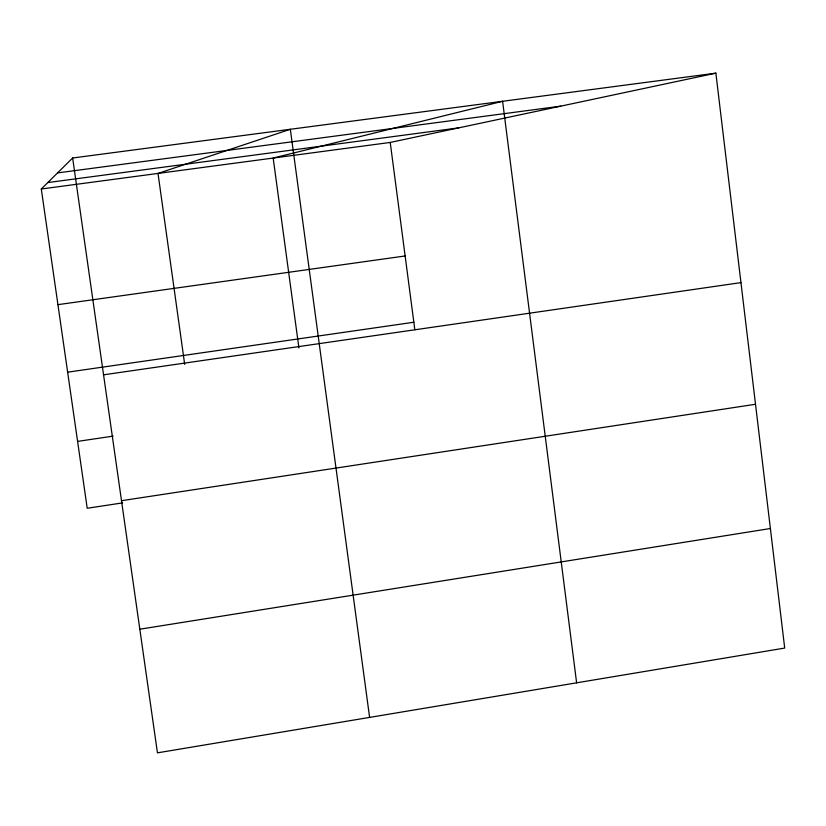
<?xml version="1.0" encoding="UTF-8"?>
<svg xmlns="http://www.w3.org/2000/svg" width="826" height="826" viewBox="0 0 826 826"><rect width="100%" height="100%" fill="white"/><g stroke="black" fill="none" stroke-linecap="round" stroke-linejoin="round"><path stroke-width="1.24" d="M122.63 502.879L87.215 508.269L41.3 188.999L72.647 157.993L715.874 73.153L784.7 648.069L157.446 752.847L72.647 157.993M41.3 188.999L390.223 142.444L715.874 73.153M139.821 629.216L770.39 528.516M121.505 500.701L755.511 404.265M77.592 441.404L113.121 436.128M67.639 372.175L413.847 322.243M103.56 374.828L740.953 282.616M57.934 304.66L405.132 255.967M57.583 172.902L560.751 106.151M47.805 182.567L458.781 127.854M184.683 364.39L158.014 173.429L290.329 129.29L369.604 717.412M298.898 347.86L273.169 158.055L502.6 101.288L576.62 682.834M390.223 142.444L414.838 329.801"/></g></svg>
